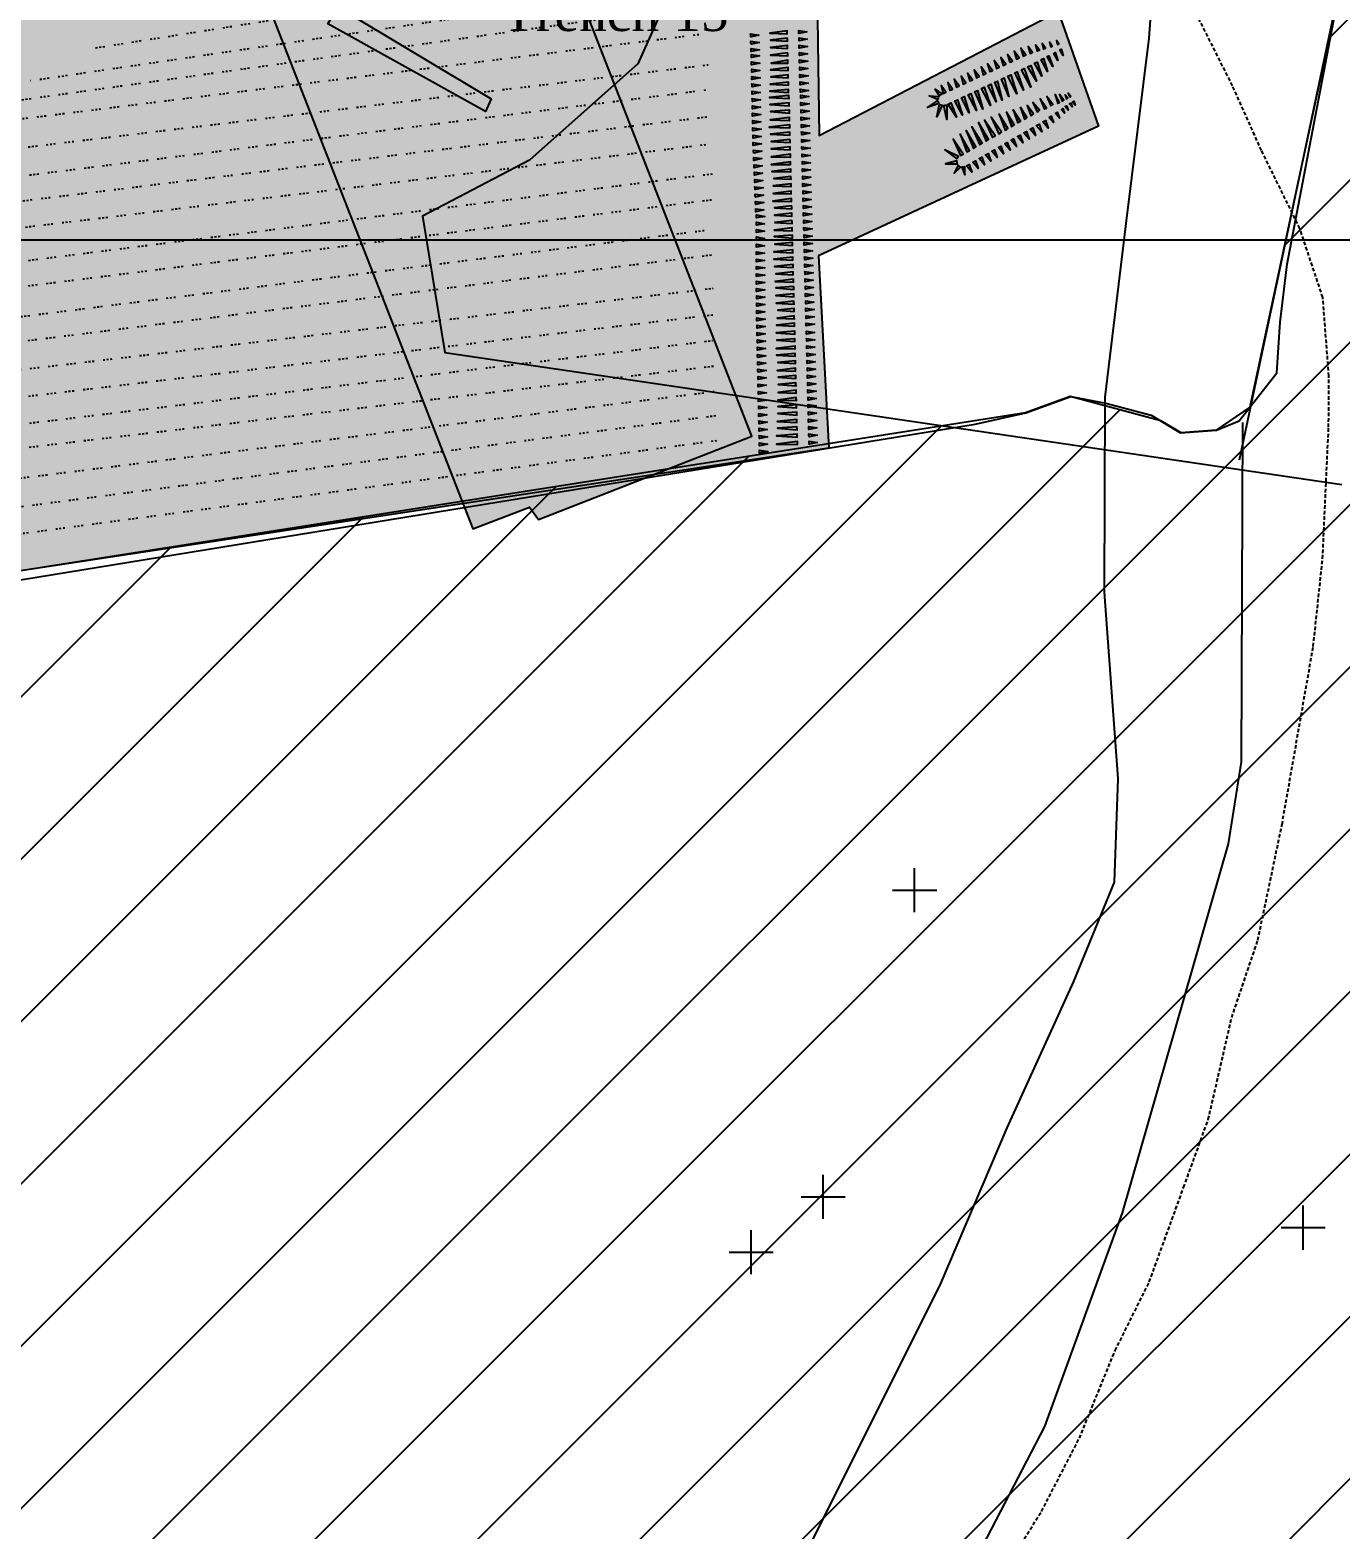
# Model space of a CAD drawing. Header units: feet. Extents: x 442639 to 445151, y 513727 to 516000.
# Drawn here: x 443808.5 to 443986.9, y 514824.4 to 515028.6 of the extents above; entities that cross this region are included whole.
import ezdxf

# ---------------------------------------------------------------- set-up
doc = ezdxf.new("R2010")
doc.units = ezdxf.units.FT
doc.header["$MEASUREMENT"] = 0
doc.header["$PDMODE"] = 2
doc.header["$PDSIZE"] = 3
doc.linetypes.add('DASHED', pattern=[0.75, 0.5, -0.25])
doc.linetypes.add('HMBC3', pattern=[2.5, 0.25, -0.25, 0.25, -0.25, 0.25, -0.25, -1])
for name, color, linetype in [('EW_SURVEY2000', 40, 'CONTINUOUS'), ('FIELDBOUNDARY', 82, 'CONTINUOUS'), ('FURROW', 8, 'CONTINUOUS'), ('FW_AREA97', 8, 'CONTINUOUS'), ('GEOAREA', 4, 'CONTINUOUS'), ('HACHURE', 7, 'CONTINUOUS'), ('HEADINGS1', 7, 'CONTINUOUS'), ('MEDPOT', 72, 'CONTINUOUS'), ('OSGrid', 8, 'CONTINUOUS'), ('PATH', 253, 'DASHED'), ('PDA', 1, 'CONTINUOUS'), ('TRENCH', 1, 'CONTINUOUS')]:
    doc.layers.add(name, color=color, linetype=linetype)
doc.styles.get("Standard").update_dxf_attribs({"font": 'times.ttf', "height": 2})

msp = doc.modelspace()

# ---------------------------------------------------------------- hatches: boundary and pattern name
at = {"layer": 'EW_SURVEY2000', "ltscale": 100}
h = msp.add_hatch(color=256, dxfattribs=at)
h.paths.add_polyline_path([(443387.49, 515117.76), (443401.94, 515116), (443428.8, 515129.76), (443458.44, 515145.99), (443467.66, 515152.82), (443474.37, 515156.42), (443492.59, 515168.41), (443569.23, 515214.18), (443562.84, 515225.56), (443541.17, 515236.56), (443533.13, 515236.09), (443513.75, 515235.02), (443496.67, 515235.9), (443480.54, 515251.5), (443472.45, 515259.77), (443467.05, 515262.62), (443447.75, 515267.72), (443430.83, 515268.38), (443415.83, 515258.34), (443372.53, 515236.03), (443370.21, 515232.87), (443369.84, 515215.28), (443369.89, 515206.05), (443371.86, 515194.23), (443371.9, 515186.32), (443373.79, 515174.04), (443375.62, 515162.58), (443378.06, 515149.15), (443380.23, 515137.18)])
h.paths.add_polyline_path([(443732.42, 514928.62), (443713.77, 514994.29), (443722.92, 515002.16), (443761.16, 515022.47), (443776.2, 515027.21), (443817.07, 515035.39), (443815.52, 515041.61), (443808.05, 515057.77), (443786.61, 515099.57), (443773.95, 515133.47), (443776.08, 515135.75), (443779.01, 515136.47), (443782.79, 515137.54), (443785.77, 515137.81), (443788.71, 515137.99), (443796.4, 515141.4), (443893.94, 515167.78), (443912.95, 515168.66), (443955.12, 515171), (443952.58, 515123.63), (443912.95, 515117.42), (443913.17, 515094.38), (443914.78, 515061.21), (443914.88, 515055.59), (443915.3, 515049.36), (443915.49, 515042.93), (443915.91, 515014.23), (443948.41, 515031.11), (443953.9, 515015.5), (443915.81, 514997.83), (443917.24, 514971.66), (443797.03, 514953.41), (443797.03, 514952.88), (443798.08, 514946.82)])
at = {"layer": 'FW_AREA97', "ltscale": 100}
h = msp.add_hatch(dxfattribs=at)
h.set_pattern_fill('ANSI31', color=8, scale=125, style=0)
h.paths.add_polyline_path([(443587.98, 515216.42), (443587.01, 515217.52), (443572.6, 515207.83), (443554.94, 515197.49), (443537.91, 515187.54), (443512.94, 515172.36), (443493.96, 515160.98), (443460.41, 515139.8), (443431.98, 515122.34), (443414.9, 515111.47), (443405.38, 515106.05), (443399.1, 515103.48), (443393.6, 515101.23), (443388.41, 515100.39), (443382.73, 515099.19), (443382.07, 515096.91), (443382.4, 515095.15), (443383.54, 515088.92), (443383.56, 515083.88), (443382.19, 515078.12), (443381.03, 515073.43), (443384.22, 515057.63), (443318.71, 515029.56), (443254, 515002.67), (443234.43, 514993.64), (443208.08, 514982), (443180.76, 514970.83), (443151.71, 514959.13), (443125.98, 514948.74), (443135.65, 514903.45), (443139.61, 514884.67), (443178.62, 514701.91), (443209.06, 514703.71), (443226.82, 514704.52), (443230.58, 514708.16), (443242.22, 514710.21), (443252.61, 514710.95), (443261.81, 514711.15), (443272.89, 514709.47), (443279.94, 514710.57), (443284.83, 514712.06), (443293.88, 514712.38), (443306.49, 514711.4), (443312.9, 514711.58), (443321.46, 514712.02), (443331.49, 514712.65), (443343.24, 514714.16), (443419.66, 514722.59), (443437.93, 514724.52), (443451.34, 514726.38), (443463.09, 514728.09), (443474.14, 514729.71), (443483.15, 514730.81), (443493.31, 514731.46), (443499.82, 514717.34), (443505.96, 514717.73), (443516.9, 514718.8), (443528.37, 514721.11), (443537.76, 514722.36), (443555.62, 514723.33), (443565.19, 514722.57), (443571.9, 514721.98), (443575.66, 514722.2), (443577.3, 514722.3), (443621.21, 514712.31), (443656.08, 514706.29), (443682.6, 514701.88), (443707.12, 514697.61), (443718.23, 514696.19), (443714.65, 514598.29), (443713.04, 514556.32), (443712.42, 514504.67), (443712.31, 514456.32), (443712.23, 514418.29), (443716.39, 514403.7), (443727.18, 514401.07), (443733.59, 514379.74), (443741.52, 514358.02), (443744.91, 514351.83), (443767.7, 514356.86), (443784.61, 514360.77), (443804.5, 514365.45), (443826.87, 514370.79), (443845.14, 514375.04), (443861.88, 514378.9), (443915.08, 514200), (443906.52, 514038.62), (443921, 514037.3), (443931.51, 514036.69), (443947.55, 514036.81), (443967.07, 514036.93), (443981.75, 514037.93), (444001.14, 514037.55), (444024.02, 514034.04), (444038.94, 514033.83), (444056.89, 514033.62), (444074.8, 514033.06), (444089.09, 514031.85), (444101.61, 514031.79), (444113.95, 514032.79), (444123.01, 514034.11), (444123.49, 514029.37), (444179.61, 514028.12), (444375.8, 514023.78), (444377.95, 514033.21), (444378.25, 514062.76), (444378.09, 514070.07), (444377.95, 514077.67), (444378.36, 514088.65), (444378.86, 514096.5), (444379.9, 514103.88), (444382.11, 514122.09), (444382.78, 514132.46), (444385.05, 514147.01), (444387.53, 514164.56), (444389.71, 514186.92), (444391.96, 514209.43), (444393.19, 514220.45), (444393.63, 514228.98), (444395.34, 514261.94), (444396.72, 514283.83), (444397.38, 514301.94), (444396.77, 514312.79), (444397.09, 514320.18), (444397.47, 514332.25), (444395.48, 514362.22), (444394.14, 514387.13), (444391.23, 514408.39), (444396.92, 514413.69), (444401.22, 514435.02), (444402.77, 514457.91), (444405.47, 514495.24), (444410.11, 514529.55), (444417.17, 514561.61), (444433.17, 514600.37), (444445.84, 514629.85), (444455.11, 514659.04), (444464.29, 514692.27), (444472.22, 514718.6), (444475.44, 514733.88), (444488.39, 514761.65), (444498.75, 514784.17), (444527.77, 514804.41), (444584.34, 514844.97), (444588.42, 514851.99), (444592.66, 514859.27), (444594.77, 514862.5), (444596.98, 514866.39), (444598.72, 514870.61), (444611.21, 514897.78), (444621.23, 514922.34), (444629.07, 514942.42), (444635.48, 514956.79), (444636.39, 514966.77), (444638.56, 514973.33), (444644.32, 514984.92), (444649.1, 514996.08), (444581.11, 515024.08), (444596.39, 515068.32), (444336.75, 515100), (444319.51, 515100.56), (444303.71, 515101.47), (444281.57, 515103.67), (444245.74, 515107.23), (444205.94, 515110.68), (444194.37, 515112.26), (444162.32, 515117.02), (444139.13, 515119.15), (444119.95, 515119.97), (444093.77, 515121.63), (444085.46, 515122.11), (444057.94, 515138.01), (444004.9, 515142.77), (444002.01, 515131.64), (444000, 515122.42), (443999.07, 515110.47), (443998.89, 515097.84), (443997.84, 515086.91), (443992.67, 515065.27), (443985.83, 515030.17), (443974.5, 514977.22), (443969.91, 514974.09), (443965.16, 514973.73), (443962.39, 514975.36), (443950.05, 514978.69), (443943.97, 514976.45), (443795.15, 514953.04), (443786.9, 514952.36), (443728.66, 514937.26), (443713.62, 514985.75), (443699.92, 514992.36), (443696.24, 515003), (443692.28, 515017.76), (443687.48, 515027.81), (443679.88, 515041.36), (443672.69, 515053.24), (443666.54, 515059.22), (443649.37, 515102.32), (443639.18, 515121.19), (443626.88, 515153.74), (443593.81, 515207.04)])
at = {"layer": 'GEOAREA', "ltscale": 100}
h = msp.add_hatch(color=256, dxfattribs=at)
h.paths.add_polyline_path([(443360, 514713.43), (443420, 514713.43), (443420, 514513.43), (443360, 514513.43)])
h.paths.add_polyline_path([(443161.3, 514956.17), (443259.24, 514712.97), (443265.02, 514715.53), (443265.35, 514714.69), (443282.2, 514714.85), (443293.91, 514714.21), (443300.25, 514713.29), (443301.92, 514714.04), (443221.12, 514915.56), (443333.24, 514960.74), (443427.48, 514725.7), (443429.23, 514726.39), (443429.6, 514725.69), (443440.81, 514730.09), (443442.16, 514728.53), (443447.24, 514730.42), (443448.24, 514728.6), (443453.83, 514728.86), (443486.12, 514741.69), (443389.25, 514983.38), (443400.11, 514987.7), (443388.72, 515022.13), (443384.68, 515039.8), (443386.19, 515044.84), (443385.55, 515046.68)])
h.paths.add_polyline_path([(443475.55, 514974.96), (443494.04, 514982.2), (443528.27, 514895.27), (443598.68, 514934.88), (443568.37, 515011.26), (443605.44, 515025.95), (443633.22, 514955.52), (443668.45, 514975.1), (443649.94, 515021.85), (443668.44, 515029.35), (443616.21, 515161.7), (443614.21, 515161.11), (443596.59, 515194.88), (443509.51, 515160.6), (443523.97, 515123.28), (443505.55, 515116), (443512.86, 515097.39), (443383.1, 515046.26), (443405.13, 514990.4), (443460.79, 515012.21)])
h.paths.add_polyline_path([(443790.65, 515270.83), (443603.97, 515197.6), (443614.29, 515171.16), (443628.27, 515143.04), (443775.08, 515200.38), (443868.78, 514960.66), (443876.51, 514963.64), (443877.71, 514961.96), (443906.76, 514973.29)])
h.paths.add_polyline_path([(443689.64, 514984.39), (443668.53, 514973.81), (443650.78, 514962.25), (443637.27, 514954.51), (443740.91, 514697.98), (443746.03, 514696.62), (443750.91, 514696.61), (443761.75, 514694.84), (443779.89, 514693.64), (443790.72, 514690.55), (443806.2, 514690.19), (443808.45, 514691.12)])
h.paths.add_polyline_path([(443584.52, 514924.29), (443566.74, 514914.94), (443551.46, 514904.7), (443532.46, 514893.52), (443602.45, 514721.25), (443620.62, 514717.01), (443626.38, 514714.97), (443645.65, 514712.1), (443666.28, 514707.46), (443671.59, 514709.52)])
at = {"layer": 'TRENCH', "ltscale": 100}
h = msp.add_hatch(color=256, dxfattribs=at)
h.paths.add_polyline_path([(443444.35, 515139.57), (443443.37, 515141.01), (443407.55, 515121.49), (443408.2, 515120.09)])
h.paths.add_polyline_path([(443483.25, 515162), (443484.9, 515162.65), (443466.73, 515198.21), (443465.42, 515197.54)])
h.paths.add_polyline_path([(443517.75, 515184.37), (443518.62, 515182.72), (443550.31, 515203.13), (443548.72, 515204.45)])
h.paths.add_polyline_path([(443679.5, 515139.26), (443681.18, 515139.75), (443643.75, 515232.77), (443642.15, 515232.13)], flags=17)
h.paths.add_polyline_path([(443560.1, 515195.09), (443558.69, 515195.42), (443539.71, 515085.73), (443541.12, 515085.45)])
h.paths.add_polyline_path([(443441.82, 515053.5), (443442.37, 515054.81), (443429.88, 515059.6), (443429.55, 515058.14)])
h.paths.add_polyline_path([(443454.4, 515012.92), (443453.08, 515013.42), (443457.19, 515024.46), (443458.55, 515023.95)])
h.paths.add_polyline_path([(443526.59, 515085.07), (443525.15, 515084.89), (443540.61, 514936.24), (443542.14, 514936.49)])
h.paths.add_polyline_path([(443457.83, 514965.49), (443457.32, 514966.92), (443420.54, 514952.89), (443421.04, 514951.48)])
h.paths.add_polyline_path([(443586.69, 515064.09), (443587.93, 515064.66), (443598.83, 515036.69), (443597.52, 515036.26)])
h.paths.add_polyline_path([(443642.33, 515065.43), (443642.18, 515063.91), (443602.51, 515066.57), (443602.62, 515068.05)], flags=17)
h.paths.add_polyline_path([(443629.65, 515090.05), (443628.27, 515090.17), (443629.1, 515100.32), (443630.55, 515100.23)], flags=17)
h.paths.add_polyline_path([(443641.9, 515046.46), (443640.78, 515027.02), (443642.26, 515026.96), (443643.41, 515046.53)], flags=17)
h.paths.add_polyline_path([(443613.37, 514921.6), (443614.82, 514922.26), (443652.75, 514829.5), (443651.11, 514829.19)])
h.paths.add_polyline_path([(443748.7, 514887.44), (443747.54, 514886.42), (443800.31, 514826.51), (443801.53, 514827.65)])
h.paths.add_polyline_path([(443778.33, 515074.97), (443776.55, 515074.41), (443773.7, 515090.48), (443775.7, 515091.08)], flags=17)
h.paths.add_polyline_path([(443871.28, 515019.2), (443870.52, 515017.46), (443849.05, 515029.42), (443850.46, 515031.68)], flags=17)
h.paths.add_polyline_path([(443847.13, 515072.65), (443845.19, 515072.04), (443842.71, 515082.19), (443845.17, 515082.53)], flags=17)
h.paths.add_polyline_path([(444045.31, 514982.3), (444049.13, 514979.07), (444045.89, 514975.25), (444042.08, 514978.49)])
h.paths.add_polyline_path([(444115.96, 514979.57), (444120.01, 514982.5), (444122.94, 514978.45), (444118.9, 514975.52)])
h.paths.add_polyline_path([(444190.81, 514982.44), (444195.11, 514984.99), (444197.66, 514980.69), (444193.36, 514978.14)])
h.paths.add_polyline_path([(444048.71, 515084.2), (444052.38, 515087.59), (444055.78, 515083.92), (444052.1, 515080.52)])
h.paths.add_polyline_path([(444124.08, 515073.63), (444128.31, 515076.3), (444130.97, 515072.06), (444126.74, 515069.4)])
h.paths.add_polyline_path([(444049.72, 515169.78), (444054.69, 515170.27), (444055.18, 515165.3), (444050.21, 515164.81)])
h.paths.add_polyline_path([(444115.39, 515183.69), (444119.42, 515186.65), (444122.38, 515182.62), (444118.35, 515179.66)])
h.paths.add_polyline_path([(444185.17, 515149.89), (444188.84, 515153.29), (444192.23, 515149.62), (444188.56, 515146.22)])
edge = h.paths.add_edge_path()
edge.add_line((443661.11, 515245.62), (443660.64, 515247.34))
edge.add_line((443660.64, 515247.34), (443648.08, 515241.69))
edge.add_line((443648.08, 515241.69), (443637.36, 515236.49))
edge.add_line((443637.36, 515236.49), (443624.81, 515229.89))
edge.add_line((443624.81, 515229.89), (443612.5, 515223.26))
edge.add_line((443612.5, 515223.26), (443598.3, 515215.38))
edge.add_line((443598.3, 515215.38), (443599.54, 515213.85))
edge.add_line((443599.54, 515213.85), (443610.28, 515220.16))
edge.add_line((443610.28, 515220.16), (443621.44, 515226.21))
edge.add_line((443621.44, 515226.21), (443632.1, 515231.88))
edge.add_line((443632.1, 515231.88), (443644.21, 515237.87))
edge.add_line((443644.21, 515237.87), (443661.11, 515245.62))
edge.add_line((443876.09, 514893.12), (443976.09, 514893.12))

# ---------------------------------------------------------------- linework, layer by layer
at = {"layer": 'EW_SURVEY2000', "ltscale": 100}
msp.add_lwpolyline([(443915.49, 515042.93), (443915.91, 515014.23), (443948.41, 515031.11), (443953.9, 515015.5), (443915.81, 514997.83), (443917.24, 514971.66), (443797.03, 514953.41), (443797.03, 514952.88), (443798.08, 514946.82), (443732.42, 514928.62), (443713.77, 514994.29), (443722.92, 515002.16), (443761.16, 515022.47), (443776.2, 515027.21), (443817.07, 515035.39)], dxfattribs=at)
at = {"layer": 'FIELDBOUNDARY', "linetype": 'Continuous', "ltscale": 100}
msp.add_lwpolyline([(443973.1, 514970.06), (444016, 515172.67)], dxfattribs=at)
at = {"layer": 'FIELDBOUNDARY'}
for points in [[(443866.74, 514695.7), (443869.85, 514708.88), (443876.04, 514724.71), (443883.49, 514749.41), (443894.28, 514782.87), (443908.53, 514810.13), (443919.85, 514832.71), (443932.48, 514857.97), (443941.5, 514879.17), (443950.51, 514898.97), (443956.09, 514912.61), (443956.58, 514926.68), (443954.74, 514952.04), (443954.82, 514978.58), (443957.66, 515002.22), (443960.82, 515027.44), (443961.26, 515033.63), (443959.27, 515051.01), (443952.91, 515071.01), (443953.2, 515099.45), (443956.63, 515120.88), (443959.44, 515138.73)], [(443728.8, 514936.8), (443790.39, 514953.29), (443801.06, 514952.73), (443937.13, 514974.91), (443944.02, 514976.46), (443950.13, 514978.71), (443954.91, 514977.78), (443961.09, 514976.15), (443965.06, 514973.73), (443969.96, 514974.1), (443973.06, 514975.37), (443978.19, 514981.93), (443978.63, 514988.81), (443979.58, 514996.69), (443999.31, 515100.05)], [(443937.54, 514821.02), (443946.63, 514838.52), (443957.2, 514867.6), (443971.59, 514917.8), (443973.36, 514928.97), (443973.56, 514975.17)]]:
    msp.add_lwpolyline(points, dxfattribs=at)
at = {"layer": 'FURROW', "linetype": 'HMBC3', "flags": 128}
for points in [[(443887.84, 515037.21), (443817.46, 515026.1)], [(443897.69, 515034.75), (443808.62, 515021.63)], [(443900.29, 515031.99), (443779.85, 515015.19)], [(443764.83, 515011.19), (443899.79, 515028)], [(443766.1, 515007.56), (443900.8, 515023.83)], [(443768.79, 515003.85), (443900.67, 515020.44)], [(443900.61, 515016.71), (443771.4, 515000.84)], [(443773.19, 514997.53), (443900.65, 515013)], [(443901.35, 515008.95), (443773.17, 514992.72)], [(443901.28, 515005.43), (443774.51, 514989.46)], [(443777.49, 514985.81), (443901.37, 515001.43)], [(443901.24, 514997.92), (443779.48, 514982.66)], [(443781.24, 514979.29), (443901.49, 514993.42)], [(443901.42, 514989.76), (443783.4, 514975.74)], [(443786.15, 514972.37), (443901.4, 514986.3)], [(443901.52, 514982.78), (443788, 514969.34)], [(443787.33, 514965.11), (443901.62, 514979.37)], [(443901.83, 514976.05), (443789.56, 514961.34)], [(443792.22, 514958.01), (443901.98, 514972.71)]]:
    msp.add_lwpolyline(points, dxfattribs=at)
at = {"layer": 'FW_AREA97', "color": 8, "ltscale": 100}
msp.add_lwpolyline([(443985.83, 515030.17), (443974.5, 514977.22), (443969.91, 514974.09), (443965.16, 514973.73), (443962.39, 514975.36), (443950.05, 514978.69), (443943.97, 514976.45), (443795.15, 514953.04), (443786.9, 514952.36), (443728.66, 514937.26), (443713.62, 514985.75), (443699.92, 514992.36), (443696.24, 515003), (443692.28, 515017.76), (443687.48, 515027.81), (443679.88, 515041.36)], dxfattribs=at)
at = {"layer": 'GEOAREA', "ltscale": 100}
msp.add_lwpolyline([(443790.65, 515270.83), (443603.97, 515197.6), (443614.29, 515171.16), (443628.27, 515143.04), (443775.08, 515200.38), (443868.78, 514960.66), (443876.51, 514963.64), (443877.71, 514961.96), (443906.76, 514973.29)], close=True, dxfattribs=at)
at = {"layer": 'HACHURE', "ltscale": 100}
for points in [[(443906.59, 515027.83), (443906.58, 515028.03), (443907.69, 515027.87), (443906.6, 515027.63)], [(443906.63, 515026.83), (443906.62, 515027.03), (443907.73, 515026.87), (443906.64, 515026.63)], [(443911.55, 515028.26), (443911.55, 515028.46), (443909.21, 515028.15), (443911.56, 515028.06)], [(443911.58, 515027.26), (443911.57, 515027.46), (443909.3, 515027.17), (443911.58, 515027.06)], [(443913.15, 515028.3), (443913.15, 515028.5), (443914.25, 515028.32), (443913.16, 515028.1)], [(443913.18, 515027.3), (443913.17, 515027.5), (443914.28, 515027.32), (443913.18, 515027.1)], [(443947.52, 515026.31), (443947.63, 515026.36), (443947.24, 515026.91), (443947.41, 515026.26)], [(443948.42, 515026.62), (443948.51, 515026.67), (443948.19, 515027.12), (443948.33, 515026.58)], [(443906.67, 515025.83), (443906.66, 515026.03), (443907.77, 515025.88), (443906.67, 515025.63)], [(443906.7, 515025.04), (443906.69, 515025.24), (443907.79, 515025.06), (443906.7, 515024.84)], [(443911.6, 515026.26), (443911.6, 515026.46), (443909.3, 515026.2), (443911.61, 515026.06)], [(443911.63, 515025.26), (443911.62, 515025.46), (443909.3, 515025.13), (443911.63, 515025.06)], [(443913.2, 515026.3), (443913.2, 515026.5), (443914.3, 515026.32), (443913.21, 515026.1)], [(443913.23, 515025.3), (443913.22, 515025.5), (443914.32, 515025.32), (443913.23, 515025.1)], [(443942.01, 515024.25), (443942.2, 515024.34), (443941.55, 515025.25), (443941.83, 515024.17)], [(443942.92, 515024.68), (443943.1, 515024.76), (443942.45, 515025.67), (443942.74, 515024.59)], [(443943.83, 515025.1), (443944.01, 515025.18), (443943.36, 515026.1), (443943.65, 515025.02)], [(443944.78, 515025.43), (443944.94, 515025.51), (443944.36, 515026.33), (443944.62, 515025.35)], [(443945.73, 515025.76), (443945.88, 515025.83), (443945.36, 515026.55), (443945.59, 515025.69)], [(443946.57, 515026.03), (443946.7, 515026.09), (443946.24, 515026.73), (443946.44, 515025.97)], [(443947.04, 515025.02), (443947.17, 515025.07), (443947.7, 515023.6), (443946.92, 515024.96)], [(443947.93, 515025.44), (443948.03, 515025.5), (443948.4, 515024.4), (443947.82, 515025.39)], [(443948.76, 515025.9), (443948.85, 515025.94), (443949.1, 515025.1), (443948.67, 515025.86)], [(443906.72, 515024.04), (443906.71, 515024.24), (443907.82, 515024.06), (443906.72, 515023.84)], [(443906.74, 515023.04), (443906.73, 515023.24), (443907.84, 515023.06), (443906.74, 515022.84)], [(443911.67, 515023.26), (443911.67, 515023.46), (443909.3, 515023.17), (443911.68, 515023.06)], [(443911.65, 515024.26), (443911.65, 515024.46), (443909.39, 515024.04), (443911.65, 515024.06)], [(443913.25, 515024.3), (443913.24, 515024.5), (443914.35, 515024.32), (443913.25, 515024.1)], [(443913.27, 515023.3), (443913.27, 515023.5), (443914.37, 515023.33), (443913.28, 515023.1)], [(443937.48, 515022.14), (443937.67, 515022.22), (443937.02, 515023.13), (443937.3, 515022.05)], [(443938.39, 515022.56), (443938.57, 515022.64), (443937.93, 515023.56), (443938.21, 515022.48)], [(443939.3, 515022.98), (443939.48, 515023.07), (443938.83, 515023.98), (443939.12, 515022.9)], [(443940.2, 515023.41), (443940.38, 515023.49), (443939.74, 515024.4), (443940.02, 515023.32)], [(443941.11, 515023.83), (443941.29, 515023.91), (443940.64, 515024.83), (443940.93, 515023.75)], [(443942.69, 515022.8), (443942.87, 515022.89), (443943.7, 515020.4), (443942.51, 515022.72)], [(443943.6, 515023.23), (443943.78, 515023.31), (443944.7, 515020.8), (443943.42, 515023.14)], [(443944.5, 515023.65), (443944.69, 515023.74), (443945.5, 515021.6), (443944.32, 515023.57)], [(443945.39, 515024.13), (443945.55, 515024.2), (443946.2, 515022.3), (443945.23, 515024.05)], [(443946.27, 515024.6), (443946.42, 515024.67), (443947, 515022.9), (443946.13, 515024.53)], [(443906.76, 515022.04), (443906.75, 515022.24), (443907.86, 515022.06), (443906.76, 515021.84)], [(443906.78, 515021.04), (443906.77, 515021.24), (443907.88, 515021.06), (443906.78, 515020.84)], [(443911.72, 515021.26), (443911.72, 515021.46), (443909.26, 515021.19), (443911.73, 515021.06)], [(443911.7, 515022.26), (443911.69, 515022.46), (443909.32, 515022.19), (443911.7, 515022.06)], [(443913.3, 515022.3), (443913.29, 515022.5), (443914.4, 515022.33), (443913.3, 515022.1)], [(443913.32, 515021.3), (443913.32, 515021.5), (443914.42, 515021.33), (443913.33, 515021.1)], [(443932.96, 515020.02), (443933.14, 515020.1), (443932.49, 515021.02), (443932.77, 515019.93)], [(443933.86, 515020.44), (443934.04, 515020.53), (443933.4, 515021.44), (443933.68, 515020.36)], [(443934.77, 515020.87), (443934.95, 515020.95), (443934.3, 515021.86), (443934.59, 515020.78)], [(443935.67, 515021.29), (443935.85, 515021.37), (443935.21, 515022.29), (443935.49, 515021.21)], [(443936.58, 515021.71), (443936.76, 515021.8), (443936.11, 515022.71), (443936.4, 515021.63)], [(443938.16, 515020.69), (443938.34, 515020.77), (443939.2, 515018.3), (443937.98, 515020.6)], [(443939.07, 515021.11), (443939.25, 515021.2), (443940, 515018.8), (443938.89, 515021.03)], [(443939.97, 515021.53), (443940.16, 515021.62), (443940.8, 515019), (443939.79, 515021.45)], [(443940.88, 515021.96), (443941.06, 515022.04), (443941.7, 515019.5), (443940.7, 515021.87)], [(443941.79, 515022.38), (443941.97, 515022.47), (443942.8, 515019.9), (443941.6, 515022.3)], [(443906.8, 515020.04), (443906.79, 515020.24), (443907.9, 515020.06), (443906.8, 515019.84)], [(443906.82, 515019.04), (443906.81, 515019.24), (443907.92, 515019.06), (443906.82, 515018.84)], [(443911.8, 515019.45), (443911.8, 515019.65), (443909.14, 515019.37), (443911.81, 515019.25)], [(443911.75, 515020.26), (443911.74, 515020.46), (443909.19, 515020.25), (443911.75, 515020.06)], [(443913.35, 515020.3), (443913.34, 515020.5), (443914.45, 515020.33), (443913.35, 515020.1)], [(443913.4, 515019.49), (443913.4, 515019.69), (443914.5, 515019.51), (443913.41, 515019.29)], [(443932.1, 515018.75), (443932.2, 515018.57), (443930.67, 515018.02), (443932.01, 515018.93)], [(443932.08, 515019.33), (443932.03, 515019.13), (443930.88, 515019.62), (443932.13, 515019.52)], [(443932.43, 515019.74), (443932.29, 515019.6), (443931.71, 515020.53), (443932.58, 515019.88)], [(443934.54, 515018.99), (443934.72, 515019.08), (443935.4, 515017), (443934.36, 515018.91)], [(443935.44, 515019.42), (443935.63, 515019.5), (443936.3, 515017.3), (443935.26, 515019.33)], [(443936.35, 515019.84), (443936.53, 515019.92), (443937.3, 515017.6), (443936.17, 515019.76)], [(443937.26, 515020.26), (443937.44, 515020.35), (443938.2, 515017.8), (443937.08, 515020.18)], [(443946.71, 515017.87), (443946.85, 515017.95), (443946, 515019.2), (443946.57, 515017.79)], [(443947.58, 515018.35), (443947.71, 515018.42), (443946.9, 515019.5), (443947.45, 515018.27)], [(443948.48, 515018.64), (443948.59, 515018.7), (443948, 515019.8), (443948.38, 515018.58)], [(443949.08, 515018.94), (443949.19, 515019), (443948.6, 515019.8), (443948.98, 515018.88)], [(443949.65, 515019.27), (443949.74, 515019.32), (443949.38, 515019.74), (443949.57, 515019.22)], [(443950.09, 515019.52), (443950.17, 515019.57), (443949.81, 515019.99), (443950, 515019.47)], [(443950.49, 515018.82), (443950.57, 515018.87), (443950.76, 515018.35), (443950.4, 515018.77)], [(443906.84, 515018.04), (443906.83, 515018.24), (443907.94, 515018.06), (443906.84, 515017.84)], [(443906.86, 515017.04), (443906.85, 515017.24), (443907.96, 515017.07), (443906.86, 515016.84)], [(443911.83, 515018.45), (443911.82, 515018.65), (443909.19, 515018.44), (443911.83, 515018.25)], [(443911.85, 515017.45), (443911.85, 515017.65), (443909.29, 515017.46), (443911.86, 515017.25)], [(443913.43, 515018.49), (443913.42, 515018.69), (443914.53, 515018.51), (443913.43, 515018.29)], [(443913.45, 515017.49), (443913.45, 515017.69), (443914.55, 515017.51), (443913.46, 515017.29)], [(443913.48, 515016.49), (443913.47, 515016.69), (443914.58, 515016.51), (443913.48, 515016.29)], [(443932.46, 515018.38), (443932.65, 515018.32), (443931.9, 515016.73), (443932.27, 515018.45)], [(443933.06, 515018.32), (443933.26, 515018.34), (443933.26, 515016.4), (443932.86, 515018.31)], [(443933.63, 515018.57), (443933.81, 515018.65), (443934.6, 515016.7), (443933.45, 515018.49)], [(443940.54, 515014.55), (443940.71, 515014.65), (443939.3, 515016.7), (443940.36, 515014.45)], [(443941.4, 515015.05), (443941.58, 515015.15), (443940.4, 515017.1), (443941.23, 515014.95)], [(443942.27, 515015.55), (443942.44, 515015.65), (443941.4, 515017.4), (443942.1, 515015.45)], [(443943.14, 515016.05), (443943.31, 515016.14), (443942.3, 515017.7), (443942.96, 515015.95)], [(443944.01, 515016.54), (443944.18, 515016.64), (443943.3, 515018), (443943.83, 515016.44)], [(443944.87, 515017.04), (443945.05, 515017.14), (443944.2, 515018.3), (443944.7, 515016.94)], [(443945.74, 515017.54), (443945.91, 515017.64), (443945, 515018.7), (443945.57, 515017.44)], [(443947.34, 515016.76), (443947.48, 515016.84), (443947.78, 515015.99), (443947.2, 515016.68)], [(443948.18, 515017.31), (443948.31, 515017.38), (443948.59, 515016.59), (443948.05, 515017.23)], [(443948.96, 515017.81), (443949.07, 515017.87), (443949.29, 515017.24), (443948.86, 515017.75)], [(443949.46, 515018.21), (443949.57, 515018.27), (443949.79, 515017.64), (443949.36, 515018.15)], [(443950.05, 515018.57), (443950.14, 515018.62), (443950.33, 515018.1), (443949.97, 515018.52)], [(443906.88, 515016.04), (443906.87, 515016.24), (443907.98, 515016.07), (443906.88, 515015.84)], [(443906.9, 515015.04), (443906.89, 515015.24), (443908, 515015.07), (443906.9, 515014.84)], [(443911.9, 515015.45), (443911.9, 515015.65), (443909.11, 515015.35), (443911.91, 515015.25)], [(443911.88, 515016.45), (443911.87, 515016.65), (443909.23, 515016.34), (443911.88, 515016.25)], [(443911.93, 515014.45), (443911.92, 515014.65), (443909.28, 515014.38), (443911.93, 515014.25)], [(443913.5, 515015.49), (443913.5, 515015.69), (443914.6, 515015.51), (443913.51, 515015.29)], [(443913.53, 515014.49), (443913.52, 515014.69), (443914.62, 515014.51), (443913.53, 515014.29)], [(443937.07, 515012.56), (443937.24, 515012.66), (443935.9, 515014.9), (443936.89, 515012.46)], [(443937.93, 515013.06), (443938.11, 515013.16), (443936.7, 515015.4), (443937.76, 515012.96)], [(443938.8, 515013.56), (443938.97, 515013.66), (443937.6, 515016), (443938.63, 515013.46)], [(443939.67, 515014.06), (443939.84, 515014.16), (443938.4, 515016.3), (443939.49, 515013.96)], [(443943.93, 515014.66), (443944.11, 515014.76), (443944.48, 515013.7), (443943.76, 515014.56)], [(443944.8, 515015.15), (443944.97, 515015.25), (443945.35, 515014.2), (443944.63, 515015.06)], [(443945.67, 515015.65), (443945.84, 515015.75), (443946.22, 515014.7), (443945.5, 515015.55)], [(443946.54, 515016.15), (443946.71, 515016.25), (443947.08, 515015.2), (443946.36, 515016.05)], [(443906.92, 515014.04), (443906.92, 515014.24), (443908.02, 515014.07), (443906.92, 515013.84)], [(443906.94, 515013.04), (443906.94, 515013.24), (443908.04, 515013.07), (443906.94, 515012.84)], [(443911.95, 515013.45), (443911.94, 515013.65), (443909.36, 515013.41), (443911.95, 515013.25)], [(443911.97, 515012.45), (443911.97, 515012.65), (443909.4, 515012.4), (443911.98, 515012.25)], [(443913.55, 515013.49), (443913.54, 515013.69), (443914.65, 515013.51), (443913.55, 515013.29)], [(443913.57, 515012.49), (443913.57, 515012.69), (443914.67, 515012.51), (443913.58, 515012.29)], [(443935.33, 515011.57), (443935.5, 515011.67), (443934.16, 515013.71), (443935.16, 515011.47)], [(443936.2, 515012.07), (443936.37, 515012.17), (443935.1, 515014.4), (443936.02, 515011.97)], [(443940.46, 515012.67), (443940.64, 515012.77), (443941.01, 515011.71), (443940.29, 515012.57)], [(443941.33, 515013.17), (443941.5, 515013.26), (443941.88, 515012.21), (443941.16, 515013.07)], [(443942.2, 515013.66), (443942.37, 515013.76), (443942.75, 515012.71), (443942.03, 515013.56)], [(443943.07, 515014.16), (443943.24, 515014.26), (443943.61, 515013.21), (443942.89, 515014.06)], [(443906.99, 515012.03), (443906.98, 515012.23), (443908.09, 515012.07), (443907, 515011.83)], [(443907.03, 515011.03), (443907.02, 515011.23), (443908.13, 515011.07), (443907.04, 515010.83)], [(443912, 515011.45), (443911.99, 515011.65), (443909.4, 515011.31), (443912, 515011.25)], [(443912.02, 515010.45), (443912.02, 515010.65), (443909.4, 515010.26), (443912.03, 515010.25)], [(443913.6, 515011.49), (443913.59, 515011.69), (443914.7, 515011.51), (443913.6, 515011.29)], [(443913.62, 515010.49), (443913.62, 515010.69), (443914.72, 515010.51), (443913.63, 515010.29)], [(443934.76, 515011.19), (443934.87, 515011.36), (443933.02, 515012.27), (443934.66, 515011.02)], [(443934.68, 515010.56), (443934.66, 515010.76), (443933.08, 515010.36), (443934.7, 515010.37)], [(443936.99, 515010.68), (443937.17, 515010.78), (443937.54, 515009.72), (443936.82, 515010.58)], [(443937.86, 515011.18), (443938.03, 515011.28), (443938.41, 515010.22), (443937.69, 515011.08)], [(443938.73, 515011.67), (443938.9, 515011.77), (443939.28, 515010.72), (443938.56, 515011.57)], [(443939.6, 515012.17), (443939.77, 515012.27), (443940.14, 515011.22), (443939.42, 515012.07)], [(443907.07, 515010.03), (443907.06, 515010.23), (443908.17, 515010.08), (443907.07, 515009.83)], [(443907.1, 515009.03), (443907.1, 515009.23), (443908.2, 515009.08), (443907.11, 515008.83)], [(443912.05, 515009.45), (443912.04, 515009.65), (443909.49, 515009.29), (443912.05, 515009.25)], [(443912.07, 515008.45), (443912.07, 515008.65), (443909.74, 515008.37), (443912.08, 515008.25)], [(443913.65, 515009.49), (443913.64, 515009.69), (443914.75, 515009.52), (443913.65, 515009.29)], [(443913.67, 515008.49), (443913.67, 515008.69), (443914.77, 515008.52), (443913.68, 515008.29)], [(443934.96, 515010.04), (443934.81, 515010.16), (443934.27, 515009.07), (443935.12, 515009.91)], [(443935.53, 515009.92), (443935.33, 515009.89), (443935.73, 515008.87), (443935.72, 515009.95)], [(443936.13, 515010.18), (443936.3, 515010.28), (443936.67, 515009.23), (443935.95, 515010.08)], [(443907.14, 515008.03), (443907.14, 515008.23), (443908.24, 515008.08), (443907.15, 515007.83)], [(443907.18, 515007.04), (443907.17, 515007.23), (443908.28, 515007.08), (443907.19, 515006.84)], [(443912.12, 515006.45), (443912.11, 515006.65), (443909.64, 515006.34), (443912.12, 515006.25)], [(443912.1, 515007.45), (443912.09, 515007.65), (443909.66, 515007.36), (443912.1, 515007.25)], [(443913.69, 515007.49), (443913.69, 515007.69), (443914.79, 515007.52), (443913.7, 515007.29)], [(443913.72, 515006.49), (443913.71, 515006.69), (443914.82, 515006.52), (443913.72, 515006.29)], [(443907.22, 515006.04), (443907.21, 515006.24), (443908.32, 515006.08), (443907.23, 515005.84)], [(443907.26, 515005.04), (443907.25, 515005.24), (443908.36, 515005.08), (443907.27, 515004.84)], [(443912.14, 515005.45), (443912.14, 515005.65), (443909.6, 515005.29), (443912.15, 515005.25)], [(443912.17, 515004.45), (443912.16, 515004.65), (443909.83, 515004.37), (443912.17, 515004.25)], [(443913.74, 515005.49), (443913.74, 515005.69), (443914.84, 515005.52), (443913.75, 515005.29)], [(443913.77, 515004.49), (443913.76, 515004.69), (443914.87, 515004.52), (443913.77, 515004.29)], [(443907.3, 515004.04), (443907.29, 515004.24), (443908.4, 515004.08), (443907.31, 515003.84)], [(443907.38, 515002.2), (443907.38, 515002.4), (443908.48, 515002.2), (443907.38, 515002)], [(443907.4, 515003.2), (443907.4, 515003.4), (443908.5, 515003.2), (443907.4, 515003)], [(443912.19, 515003.45), (443912.19, 515003.65), (443909.83, 515003.35), (443912.2, 515003.25)], [(443912.22, 515002.45), (443912.21, 515002.65), (443909.87, 515002.39), (443912.22, 515002.25)], [(443913.79, 515003.49), (443913.79, 515003.69), (443914.89, 515003.52), (443913.8, 515003.29)], [(443913.82, 515002.49), (443913.81, 515002.69), (443914.92, 515002.52), (443913.82, 515002.29)], [(443907.39, 515001.2), (443907.39, 515001.4), (443908.49, 515001.2), (443907.39, 515001)], [(443907.39, 515000.2), (443907.39, 515000.4), (443908.49, 515000.2), (443907.39, 515000)], [(443912.24, 515001.45), (443912.24, 515001.65), (443909.77, 515001.34), (443912.25, 515001.25)], [(443912.27, 515000.45), (443912.26, 515000.65), (443909.77, 515000.45), (443912.27, 515000.25)], [(443913.84, 515001.49), (443913.84, 515001.69), (443914.94, 515001.52), (443913.85, 515001.29)], [(443913.86, 515000.49), (443913.86, 515000.69), (443914.96, 515000.52), (443913.87, 515000.29)], [(443907.39, 514999.2), (443907.39, 514999.4), (443908.49, 514999.2), (443907.39, 514999)], [(443907.39, 514998.2), (443907.39, 514998.4), (443908.49, 514998.2), (443907.39, 514998)], [(443912.31, 514998.45), (443912.31, 514998.65), (443909.74, 514998.38), (443912.32, 514998.25)], [(443912.29, 514999.45), (443912.28, 514999.65), (443909.87, 514999.4), (443912.29, 514999.25)], [(443913.89, 514999.49), (443913.88, 514999.69), (443914.99, 514999.52), (443913.89, 514999.29)], [(443913.91, 514998.49), (443913.91, 514998.69), (443915.01, 514998.52), (443913.92, 514998.29)], [(443907.39, 514997.2), (443907.39, 514997.4), (443908.49, 514997.2), (443907.4, 514997)], [(443907.4, 514996.2), (443907.4, 514996.4), (443908.5, 514996.2), (443907.4, 514996)], [(443912.34, 514997.45), (443912.33, 514997.65), (443909.74, 514997.39), (443912.34, 514997.25)], [(443912.36, 514996.45), (443912.36, 514996.65), (443909.82, 514996.4), (443912.37, 514996.25)], [(443913.94, 514997.49), (443913.93, 514997.69), (443915.04, 514997.52), (443913.94, 514997.29)], [(443913.96, 514996.49), (443913.96, 514996.69), (443915.06, 514996.52), (443913.97, 514996.29)], [(443907.4, 514995.2), (443907.4, 514995.4), (443908.5, 514995.2), (443907.4, 514995)], [(443907.4, 514994.2), (443907.4, 514994.4), (443908.5, 514994.2), (443907.4, 514994)], [(443912.41, 514994.45), (443912.41, 514994.65), (443909.91, 514994.35), (443912.42, 514994.25)], [(443912.39, 514995.45), (443912.38, 514995.65), (443910.03, 514995.38), (443912.39, 514995.25)], [(443913.99, 514995.49), (443913.98, 514995.69), (443915.09, 514995.52), (443913.99, 514995.29)], [(443914.01, 514994.49), (443914.01, 514994.69), (443915.11, 514994.52), (443914.02, 514994.29)], [(443907.4, 514993.2), (443907.4, 514993.4), (443908.5, 514993.2), (443907.4, 514993)], [(443907.41, 514992.2), (443907.41, 514992.4), (443908.51, 514992.2), (443907.41, 514992)], [(443912.44, 514993.45), (443912.43, 514993.65), (443910.03, 514993.49), (443912.44, 514993.25)], [(443912.46, 514992.45), (443912.45, 514992.65), (443910.03, 514992.42), (443912.46, 514992.25)], [(443914.03, 514993.49), (443914.03, 514993.69), (443915.13, 514993.52), (443914.04, 514993.29)], [(443914.06, 514992.49), (443914.05, 514992.69), (443915.16, 514992.52), (443914.06, 514992.29)], [(443907.41, 514991.2), (443907.41, 514991.4), (443908.51, 514991.2), (443907.41, 514991)], [(443907.41, 514990.2), (443907.41, 514990.4), (443908.51, 514990.2), (443907.41, 514990)], [(443912.48, 514991.45), (443912.48, 514991.65), (443910.07, 514991.39), (443912.49, 514991.25)], [(443912.51, 514990.46), (443912.5, 514990.66), (443910.27, 514990.43), (443912.51, 514990.26)], [(443914.08, 514991.49), (443914.08, 514991.69), (443915.18, 514991.52), (443914.09, 514991.29)], [(443914.11, 514990.49), (443914.1, 514990.69), (443915.21, 514990.52), (443914.11, 514990.29)], [(443907.44, 514989.19), (443907.44, 514989.39), (443908.54, 514989.21), (443907.45, 514988.99)], [(443907.46, 514988.19), (443907.46, 514988.39), (443908.56, 514988.21), (443907.47, 514987.99)], [(443912.56, 514988.46), (443912.55, 514988.66), (443910.11, 514988.39), (443912.56, 514988.26)], [(443912.53, 514989.46), (443912.53, 514989.66), (443910.21, 514989.35), (443912.54, 514989.26)], [(443914.13, 514989.49), (443914.13, 514989.69), (443915.23, 514989.52), (443914.14, 514989.29)], [(443914.16, 514988.49), (443914.15, 514988.69), (443915.26, 514988.52), (443914.16, 514988.29)], [(443907.48, 514987.19), (443907.48, 514987.39), (443908.58, 514987.21), (443907.49, 514986.99)], [(443907.5, 514986.19), (443907.5, 514986.39), (443908.6, 514986.21), (443907.51, 514985.99)], [(443912.58, 514987.36), (443912.58, 514987.56), (443910.08, 514987.34), (443912.59, 514987.16)], [(443912.61, 514986.36), (443912.6, 514986.56), (443910.14, 514986.36), (443912.61, 514986.16)], [(443914.18, 514987.39), (443914.18, 514987.59), (443915.28, 514987.42), (443914.19, 514987.19)], [(443914.21, 514986.4), (443914.2, 514986.6), (443915.31, 514986.42), (443914.21, 514986.2)], [(443907.52, 514985.19), (443907.52, 514985.39), (443908.62, 514985.21), (443907.53, 514984.99)], [(443907.54, 514984.19), (443907.54, 514984.39), (443908.64, 514984.21), (443907.55, 514983.99)], [(443912.63, 514985.36), (443912.63, 514985.56), (443910.07, 514985.21), (443912.64, 514985.16)], [(443912.66, 514984.36), (443912.65, 514984.56), (443910.11, 514984.3), (443912.66, 514984.16)], [(443914.23, 514985.4), (443914.23, 514985.6), (443915.33, 514985.42), (443914.24, 514985.2)], [(443914.26, 514984.4), (443914.25, 514984.6), (443915.36, 514984.42), (443914.26, 514984.2)], [(443907.56, 514983.19), (443907.56, 514983.39), (443908.66, 514983.21), (443907.57, 514982.99)], [(443907.58, 514982.19), (443907.58, 514982.39), (443908.68, 514982.21), (443907.59, 514981.99)], [(443912.7, 514982.36), (443912.7, 514982.56), (443910.19, 514982.25), (443912.71, 514982.16)], [(443912.68, 514983.36), (443912.68, 514983.56), (443910.27, 514983.32), (443912.69, 514983.16)], [(443914.28, 514983.4), (443914.27, 514983.6), (443915.38, 514983.42), (443914.28, 514983.2)], [(443914.3, 514982.4), (443914.3, 514982.6), (443915.4, 514982.42), (443914.31, 514982.2)], [(443907.6, 514981.19), (443907.6, 514981.39), (443908.7, 514981.21), (443907.61, 514980.99)], [(443907.63, 514980.19), (443907.62, 514980.39), (443908.72, 514980.21), (443907.63, 514979.99)], [(443912.73, 514981.36), (443912.72, 514981.56), (443910.31, 514981.31), (443912.73, 514981.16)], [(443912.75, 514980.36), (443912.75, 514980.56), (443910.31, 514980.32), (443912.76, 514980.16)], [(443914.33, 514981.4), (443914.32, 514981.6), (443915.43, 514981.42), (443914.33, 514981.2)], [(443914.35, 514980.4), (443914.35, 514980.6), (443915.45, 514980.42), (443914.36, 514980.2)], [(443907.65, 514979.19), (443907.64, 514979.39), (443908.75, 514979.21), (443907.65, 514978.99)], [(443907.67, 514978.19), (443907.66, 514978.39), (443908.77, 514978.21), (443907.67, 514977.99)], [(443912.8, 514978.36), (443912.8, 514978.56), (443910.27, 514978.19), (443912.81, 514978.16)], [(443912.78, 514979.36), (443912.77, 514979.56), (443910.35, 514979.25), (443912.78, 514979.16)], [(443914.38, 514979.4), (443914.37, 514979.6), (443915.48, 514979.42), (443914.38, 514979.2)], [(443914.4, 514978.4), (443914.4, 514978.6), (443915.5, 514978.42), (443914.41, 514978.2)], [(443907.69, 514977.19), (443907.68, 514977.39), (443908.79, 514977.21), (443907.69, 514976.99)], [(443907.71, 514976.19), (443907.7, 514976.39), (443908.81, 514976.21), (443907.71, 514975.99)], [(443912.83, 514977.36), (443912.82, 514977.56), (443910.27, 514977.32), (443912.83, 514977.16)], [(443912.85, 514976.36), (443912.85, 514976.56), (443910.27, 514976.38), (443912.85, 514976.16)], [(443914.43, 514977.4), (443914.42, 514977.6), (443915.52, 514977.42), (443914.43, 514977.2)], [(443914.45, 514976.4), (443914.44, 514976.6), (443915.55, 514976.42), (443914.45, 514976.2)], [(443907.73, 514975.19), (443907.72, 514975.39), (443908.83, 514975.21), (443907.73, 514974.99)], [(443907.75, 514974.19), (443907.74, 514974.39), (443908.85, 514974.21), (443907.75, 514973.99)], [(443912.87, 514975.36), (443912.87, 514975.56), (443910.19, 514975.31), (443912.88, 514975.16)], [(443912.9, 514974.36), (443912.89, 514974.56), (443910.23, 514974.37), (443912.9, 514974.16)], [(443914.47, 514975.4), (443914.47, 514975.6), (443915.57, 514975.43), (443914.48, 514975.2)], [(443914.5, 514974.4), (443914.49, 514974.6), (443915.6, 514974.43), (443914.5, 514974.2)], [(443907.77, 514973.19), (443907.76, 514973.39), (443908.87, 514973.21), (443907.77, 514972.99)], [(443907.79, 514972.19), (443907.78, 514972.39), (443908.89, 514972.21), (443907.79, 514971.99)], [(443912.92, 514973.36), (443912.92, 514973.56), (443910.11, 514973.34), (443912.93, 514973.16)], [(443912.95, 514972.36), (443912.94, 514972.56), (443910.11, 514972.19), (443912.95, 514972.16)], [(443914.52, 514973.4), (443914.52, 514973.6), (443915.62, 514973.43), (443914.53, 514973.2)], [(443914.55, 514972.4), (443914.54, 514972.6), (443915.65, 514972.43), (443914.55, 514972.2)], [(443907.81, 514971.19), (443907.81, 514971.39), (443908.91, 514971.21), (443907.81, 514970.99)]]:
    msp.add_lwpolyline(points, close=True, dxfattribs=at)
at = {"layer": 'MEDPOT'}
for p in [(443928.9, 514911.51), (443916.45, 514869.78), (443981.76, 514865.57), (443906.66, 514862.22)]:
    msp.add_point(p, dxfattribs=at)
at = {"layer": 'OSGrid', "ltscale": 100}
msp.add_lwpolyline([(443000, 514000), (443000, 515000), (445000, 515000)], dxfattribs=at)
at = {"layer": 'PATH'}
msp.add_lwpolyline([(443941.42, 514819.4), (443946.16, 514826.95), (443951.31, 514836.9), (443956.18, 514848.84), (443960.83, 514858.19), (443965.5, 514871.04), (443968.85, 514880.29), (443972.04, 514894.15), (443975.6, 514904.7), (443978.89, 514920.45), (443983.14, 514944.67), (443984.41, 514956.64), (443985.23, 514974.5), (443985.27, 514981.48), (443984.44, 514992.17), (443981.31, 515001.57), (443976.09, 515012.18), (443972.15, 515020.99), (443967.32, 515030.6)], dxfattribs=at)
at = {"layer": 'PDA', "ltscale": 100}
msp.add_lwpolyline([(443895.74, 515034.02), (443891.25, 515023.97), (443876.49, 515010.85), (443861.94, 515003.24), (443864.99, 514984.68), (443987.03, 514966.7)], dxfattribs=at)
at = {"layer": 'TRENCH', "linetype": 'Continuous'}
msp.add_lwpolyline([(443871.28, 515019.2), (443870.52, 515017.46), (443849.05, 515029.42), (443850.46, 515031.68)], close=True, dxfattribs=at)

# ---------------------------------------------------------------- texts
at = {"layer": 'HEADINGS1', "ltscale": 100}
msp.add_text('Trench 15', height=5, dxfattribs=at).set_placement((443872.76, 515028.43))

doc.saveas('drawing.dxf')
